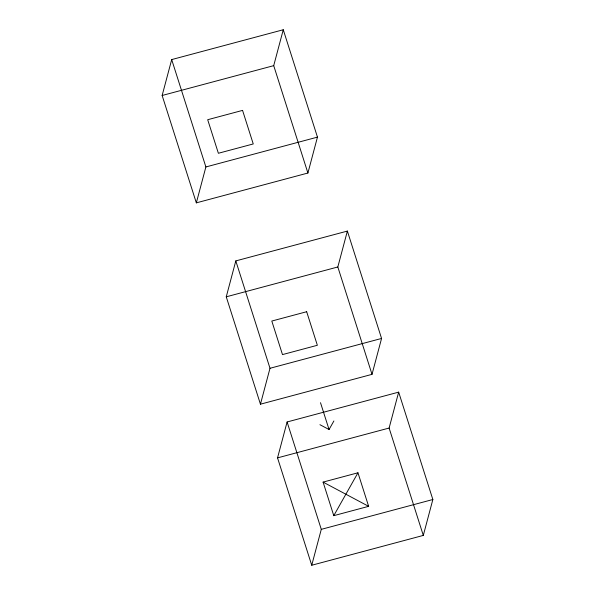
<?xml version="1.0" encoding="UTF-8"?>
<svg xmlns="http://www.w3.org/2000/svg" width="595" height="595" viewBox="0 0 595 595"><rect width="100%" height="100%" fill="white"/><g stroke="black" fill="none" stroke-linecap="round" stroke-linejoin="round"><path stroke-width="0.89" d="M162.145 95.483L171.695 59.582L283.265 29.75L317.462 137.125L307.905 173.026L196.335 202.858L162.145 95.483L273.715 65.651L283.265 29.75M196.335 202.858L205.885 166.957L171.695 59.582M226.256 296.816L235.806 260.908L347.376 231.076L381.566 338.451L372.016 374.352L260.446 404.191L226.256 296.816L337.826 266.976L347.376 231.076M260.446 404.191L269.996 368.283L235.806 260.908M277.538 457.875L287.095 421.974L398.665 392.142L432.855 499.517L423.305 535.418L311.735 565.25L277.538 457.875L389.115 428.043L398.665 392.142M311.735 565.25L321.285 529.349L287.095 421.974M319.939 424.689L329.05 429.538L333.892 420.963M333.78 515.664L357.959 472.787L368.64 506.338L333.78 515.664L323.092 482.106L357.959 472.787M205.885 166.957L317.462 137.125M269.996 368.283L381.566 338.451M321.285 529.349L432.855 499.517M323.092 482.106L368.64 506.338M273.715 65.651L307.905 173.026M337.826 266.976L372.016 374.352M389.115 428.043L423.305 535.418M320.504 402.696L329.05 429.538M242.559 110.395L207.692 119.714L218.38 153.272L253.247 143.945L242.559 110.395M306.67 311.721L271.803 321.047L282.491 354.598L317.358 345.279L306.67 311.721"/></g></svg>
